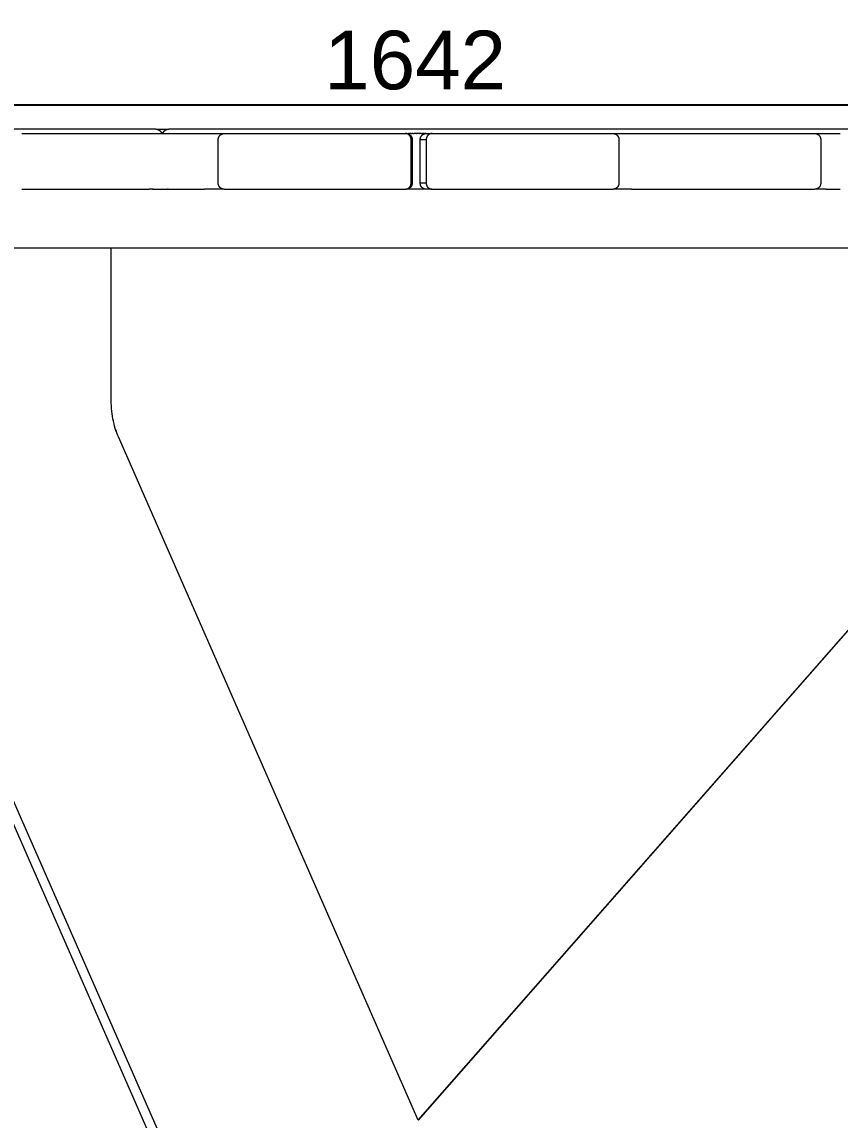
# Model space of a CAD drawing. Header units: millimetres. Extents: x -263 to 4879, y -277 to 2995.
# Drawn here: x 2308 to 2867, y 2035 to 2784 of the extents above; entities that cross this region are included whole.
import ezdxf

# ---------------------------------------------------------------- set-up
doc = ezdxf.new("R2010")
doc.units = ezdxf.units.MM
doc.layers.add('ZANO_R', color=7, linetype='Continuous', lineweight=0)
doc.layers.add('ZANO_W', color=1, linetype='Continuous', lineweight=0)
doc.styles.add('Arial', font='arial.ttf')
doc.styles.get("Standard").update_dxf_attribs({"font": 'ARIALUNI.TTF'})
doc.dimstyles.new('pl i ang', dxfattribs={"dimtxt": 50, "dimasz": 50, "dimexe": 1.25, "dimexo": 0.625, "dimgap": 10, "dimtad": 1, "dimtoh": 1, "dimtxsty": 'Standard', "dimcen": 2.5, "dimclrd": 1, "dimclre": 1, "dimclrt": 1, "dimadec": 0, "dimazin": 0, "dimtfac": 1, "dimtmove": 0, "dimatfit": 3, "dimfxl": 1, "dimarcsym": 1})

# ---------------------------------------------------------------- blocks, each defined once
blk = doc.blocks.new('*D455')
at = {"layer": 'ZANO_W', "color": 1, "lineweight": -2}
for p, q in [((1755.58, 2714.13), (1755.58, 2737.64)), ((3397.22, 2714.13), (3397.22, 2737.64)), ((1795.58, 2727.64), (3357.22, 2727.64))]:
    blk.add_line(p, q, dxfattribs=at)
at = {"layer": 'ZANO_W', "color": 1}
for points in [[(1795.58, 2734.31), (1795.58, 2720.97), (1755.58, 2727.64)], [(3357.22, 2720.97), (3357.22, 2734.31), (3397.22, 2727.64)]]:
    blk.add_solid(points, dxfattribs=at)
at = {"layer": 'ZANO_W', "color": 1, "insert": (2576.4, 2758.06), "char_height": 40, "attachment_point": 5, "style": 'Arial'}
blk.add_mtext('1642', dxfattribs=at)

msp = doc.modelspace()

# ---------------------------------------------------------------- linework, layer by layer
at = {"layer": 'ZANO_R'}
for p, q in [((2399.13, 2711.13), (2279.45, 2711.13)), ((2307.68, 2708.13), (2427.75, 2708.13)), ((2399.13, 2711.13), (2399.29, 2711.12)), ((2399.25, 2711.13), (2407.91, 2711.13)), ((2399.29, 2711.12), (2399.45, 2711.11)), ((2399.45, 2711.11), (2399.61, 2711.09)), ((2399.61, 2711.09), (2399.77, 2711.06)), ((2399.77, 2711.06), (2399.93, 2711.03)), ((2399.93, 2711.03), (2400.08, 2711)), ((2400.08, 2711), (2400.24, 2710.96)), ((2400.24, 2710.96), (2400.39, 2710.91)), ((2400.39, 2710.91), (2400.54, 2710.86)), ((2400.54, 2710.86), (2400.69, 2710.8)), ((2400.69, 2710.8), (2400.84, 2710.74)), ((2400.84, 2710.74), (2400.98, 2710.67)), ((2400.98, 2710.67), (2401.13, 2710.6)), ((2401.13, 2710.6), (2401.27, 2710.52)), ((2401.27, 2710.52), (2401.4, 2710.44)), ((2401.4, 2710.44), (2401.54, 2710.35)), ((2401.54, 2710.35), (2401.67, 2710.26)), ((2401.67, 2710.26), (2401.8, 2710.17)), ((2401.8, 2710.17), (2401.92, 2710.07)), ((2401.92, 2710.07), (2402.04, 2709.96)), ((2402.04, 2709.96), (2402.16, 2709.85)), ((2402.16, 2709.85), (2402.28, 2709.74)), ((2402.28, 2709.74), (2402.39, 2709.62)), ((2402.39, 2709.62), (2402.49, 2709.5)), ((2402.49, 2709.5), (2402.59, 2709.38)), ((2402.59, 2709.38), (2402.69, 2709.25)), ((2402.69, 2709.25), (2402.78, 2709.12)), ((2402.78, 2709.12), (2402.87, 2708.99)), ((2402.87, 2708.99), (2402.96, 2708.85)), ((2402.96, 2708.85), (2403.04, 2708.71)), ((2403.04, 2708.71), (2403.11, 2708.57)), ((2403.11, 2708.57), (2403.18, 2708.43)), ((2403.18, 2708.43), (2403.24, 2708.28)), ((2403.24, 2708.28), (2403.3, 2708.13)), ((2403.82, 2708.13), (2403.88, 2708.28)), ((2403.88, 2708.28), (2403.95, 2708.43)), ((2403.95, 2708.43), (2404.02, 2708.57)), ((2404.02, 2708.57), (2404.1, 2708.72)), ((2404.1, 2708.72), (2404.18, 2708.86)), ((2404.18, 2708.86), (2404.26, 2708.99)), ((2404.26, 2708.99), (2404.35, 2709.13)), ((2404.35, 2709.13), (2404.44, 2709.26)), ((2404.44, 2709.26), (2404.54, 2709.38)), ((2404.54, 2709.38), (2404.65, 2709.51)), ((2404.65, 2709.51), (2404.75, 2709.63)), ((2404.75, 2709.63), (2404.86, 2709.74)), ((2404.86, 2709.74), (2404.98, 2709.86)), ((2404.98, 2709.86), (2405.1, 2709.96)), ((2405.1, 2709.96), (2405.22, 2710.07)), ((2405.22, 2710.07), (2405.35, 2710.17)), ((2405.35, 2710.17), (2405.48, 2710.26)), ((2405.48, 2710.26), (2405.61, 2710.36)), ((2405.61, 2710.36), (2405.74, 2710.44)), ((2405.74, 2710.44), (2405.88, 2710.52)), ((2405.88, 2710.52), (2406.02, 2710.6)), ((2406.02, 2710.6), (2406.17, 2710.67)), ((2406.17, 2710.67), (2406.31, 2710.74)), ((2406.31, 2710.74), (2406.46, 2710.8)), ((2406.46, 2710.8), (2406.61, 2710.86)), ((2406.61, 2710.86), (2406.76, 2710.91)), ((2406.76, 2710.91), (2406.92, 2710.96)), ((2406.92, 2710.96), (2407.07, 2711)), ((2407.07, 2711), (2407.23, 2711.03)), ((2407.23, 2711.03), (2407.39, 2711.07)), ((2407.39, 2711.07), (2407.55, 2711.09)), ((2407.55, 2711.09), (2407.71, 2711.11)), ((2407.71, 2711.11), (2407.87, 2711.12)), ((2407.87, 2711.12), (2408.03, 2711.13)), ((2575.35, 2711.13), (2408.03, 2711.13)), ((2427.75, 2708.13), (2445.72, 2708.13)), ((2442.82, 2706.76), (2442.91, 2706.86)), ((2442.91, 2706.86), (2443.01, 2706.96)), ((2443.01, 2706.96), (2443.11, 2707.06)), ((2443.11, 2707.06), (2443.21, 2707.15)), ((2443.21, 2707.15), (2443.31, 2707.24)), ((2443.31, 2707.24), (2443.42, 2707.32)), ((2443.42, 2707.32), (2443.53, 2707.4)), ((2443.53, 2707.4), (2443.64, 2707.48)), ((2443.64, 2707.48), (2443.76, 2707.55)), ((2443.76, 2707.55), (2443.88, 2707.62)), ((2443.88, 2707.62), (2444, 2707.68)), ((2444, 2707.68), (2444.12, 2707.75)), ((2444.12, 2707.75), (2444.24, 2707.8)), ((2444.24, 2707.8), (2444.37, 2707.85)), ((2444.37, 2707.85), (2444.5, 2707.9)), ((2444.5, 2707.9), (2444.63, 2707.95)), ((2444.63, 2707.95), (2444.76, 2707.98)), ((2444.76, 2707.98), (2444.89, 2708.02)), ((2444.89, 2708.02), (2445.02, 2708.05)), ((2445.02, 2708.05), (2445.16, 2708.07)), ((2445.16, 2708.07), (2445.29, 2708.1)), ((2445.29, 2708.1), (2445.43, 2708.11)), ((2445.43, 2708.11), (2445.56, 2708.12)), ((2445.56, 2708.12), (2445.7, 2708.13)), ((2445.7, 2708.13), (2445.84, 2708.13)), ((2445.84, 2708.13), (2569.59, 2708.13)), ((2569.59, 2708.13), (2569.68, 2708.13)), ((2569.63, 2708.13), (2570.33, 2708.13)), ((2569.68, 2708.13), (2569.77, 2708.13)), ((2569.91, 2708.12), (2569.77, 2708.13)), ((2570.05, 2708.11), (2569.91, 2708.12)), ((2570.18, 2708.09), (2570.05, 2708.11)), ((2570.32, 2708.07), (2570.18, 2708.09)), ((2570.46, 2708.04), (2570.32, 2708.07)), ((2570.33, 2708.13), (2570.46, 2708.13)), ((2570.71, 2708.13), (2570.4, 2708.13)), ((2570.46, 2708.13), (2570.6, 2708.12)), ((2570.59, 2708.01), (2570.46, 2708.04)), ((2570.72, 2707.97), (2570.59, 2708.01)), ((2570.6, 2708.12), (2570.74, 2708.11)), ((2570.71, 2708.13), (2571.82, 2708.13)), ((2570.86, 2707.93), (2570.72, 2707.97)), ((2570.74, 2708.11), (2570.87, 2708.1)), ((2570.99, 2707.88), (2570.86, 2707.93)), ((2570.87, 2708.1), (2571.01, 2708.07)), ((2571.12, 2707.83), (2570.99, 2707.88)), ((2571.01, 2708.07), (2571.14, 2708.05)), ((2571.24, 2707.78), (2571.12, 2707.83)), ((2571.14, 2708.05), (2571.27, 2708.02)), ((2571.37, 2707.72), (2571.24, 2707.78)), ((2571.27, 2708.02), (2571.41, 2707.98)), ((2571.49, 2707.65), (2571.37, 2707.72)), ((2571.41, 2707.98), (2571.54, 2707.95)), ((2571.61, 2707.58), (2571.49, 2707.65)), ((2571.54, 2707.95), (2571.67, 2707.9)), ((2571.73, 2707.51), (2571.61, 2707.58)), ((2571.67, 2707.9), (2571.8, 2707.85)), ((2571.85, 2707.44), (2571.73, 2707.51)), ((2571.8, 2707.85), (2571.92, 2707.8)), ((2572.19, 2708.13), (2571.82, 2708.13)), ((2571.96, 2707.35), (2571.85, 2707.44)), ((2571.92, 2707.8), (2572.05, 2707.75)), ((2572.07, 2707.27), (2571.96, 2707.35)), ((2572.05, 2707.75), (2572.17, 2707.68)), ((2572.18, 2707.18), (2572.07, 2707.27)), ((2572.17, 2707.68), (2572.29, 2707.62)), ((2572.28, 2707.09), (2572.18, 2707.18)), ((2572.19, 2708.13), (2572.84, 2708.13)), ((2572.38, 2707), (2572.28, 2707.09)), ((2572.29, 2707.62), (2572.41, 2707.55)), ((2572.48, 2706.9), (2572.38, 2707)), ((2572.41, 2707.55), (2572.52, 2707.48)), ((2572.58, 2706.8), (2572.48, 2706.9)), ((2572.52, 2707.48), (2572.63, 2707.4)), ((2572.63, 2707.4), (2572.74, 2707.32)), ((2572.74, 2707.32), (2572.85, 2707.24)), ((2573.73, 2708.13), (2572.84, 2708.13)), ((2572.85, 2707.24), (2572.96, 2707.15)), ((2572.96, 2707.15), (2573.06, 2707.06)), ((2573.06, 2707.06), (2573.16, 2706.96)), ((2573.16, 2706.96), (2573.25, 2706.86)), ((2573.25, 2706.86), (2573.34, 2706.76)), ((2573.73, 2708.13), (2574.35, 2708.13)), ((2574.98, 2708.13), (2574.35, 2708.13)), ((2574.98, 2708.13), (2575.35, 2708.13)), ((2920.8, 2711.13), (2575.35, 2711.13)), ((2575.35, 2708.13), (2575.61, 2708.13)), ((2577.06, 2708.13), (2575.61, 2708.13)), ((2577.06, 2708.13), (2577.4, 2708.13)), ((2579.14, 2708.13), (2577.4, 2708.13)), ((2579.14, 2708.13), (2579.45, 2708.13)), ((2580.73, 2708.13), (2579.45, 2708.13)), ((2580.73, 2708.13), (2581.5, 2708.13)), ((2580.86, 2706.76), (2580.95, 2706.86)), ((2580.95, 2706.86), (2581.04, 2706.96)), ((2581.04, 2706.96), (2581.14, 2707.06)), ((2581.14, 2707.06), (2581.24, 2707.15)), ((2581.24, 2707.15), (2581.35, 2707.24)), ((2581.35, 2707.24), (2581.45, 2707.32)), ((2581.45, 2707.32), (2581.56, 2707.4)), ((2582.64, 2708.13), (2581.5, 2708.13)), ((2581.56, 2707.4), (2581.68, 2707.48)), ((2581.68, 2707.48), (2581.79, 2707.55)), ((2581.79, 2707.55), (2581.91, 2707.62)), ((2581.91, 2707.62), (2582.03, 2707.68)), ((2582.03, 2707.68), (2582.15, 2707.75)), ((2582.15, 2707.75), (2582.28, 2707.8)), ((2582.28, 2707.8), (2582.4, 2707.85)), ((2582.4, 2707.85), (2582.53, 2707.9)), ((2582.53, 2707.9), (2582.66, 2707.95)), ((2582.64, 2708.13), (2583.08, 2708.13)), ((2582.66, 2707.95), (2582.79, 2707.98)), ((2582.79, 2707.98), (2582.92, 2708.02)), ((2582.92, 2708.02), (2583.06, 2708.05)), ((2583.06, 2708.05), (2583.19, 2708.07)), ((2583.79, 2708.13), (2583.08, 2708.13)), ((2583.19, 2708.07), (2583.33, 2708.1)), ((2583.33, 2708.1), (2583.46, 2708.11)), ((2583.46, 2708.11), (2583.6, 2708.12)), ((2583.6, 2708.12), (2583.73, 2708.13)), ((2583.73, 2708.13), (2583.87, 2708.13)), ((2583.87, 2708.13), (2587.94, 2708.13)), ((2585.02, 2706.86), (2584.93, 2706.76)), ((2585.12, 2706.96), (2585.02, 2706.86)), ((2585.21, 2707.06), (2585.12, 2706.96)), ((2585.31, 2707.15), (2585.21, 2707.06)), ((2585.42, 2707.24), (2585.31, 2707.15)), ((2585.53, 2707.32), (2585.42, 2707.24)), ((2585.64, 2707.4), (2585.53, 2707.32)), ((2585.75, 2707.48), (2585.64, 2707.4)), ((2585.87, 2707.55), (2585.75, 2707.48)), ((2585.98, 2707.62), (2585.87, 2707.55)), ((2586.1, 2707.68), (2585.98, 2707.62)), ((2586.23, 2707.75), (2586.1, 2707.68)), ((2586.35, 2707.8), (2586.23, 2707.75)), ((2586.48, 2707.85), (2586.35, 2707.8)), ((2586.6, 2707.9), (2586.48, 2707.85)), ((2586.73, 2707.95), (2586.6, 2707.9)), ((2586.86, 2707.98), (2586.73, 2707.95)), ((2587, 2708.02), (2586.86, 2707.98)), ((2587.13, 2708.05), (2587, 2708.02)), ((2587.26, 2708.07), (2587.13, 2708.05)), ((2587.4, 2708.1), (2587.26, 2708.07)), ((2587.53, 2708.11), (2587.4, 2708.1)), ((2587.67, 2708.12), (2587.53, 2708.11)), ((2587.81, 2708.13), (2587.67, 2708.12)), ((2587.94, 2708.13), (2587.81, 2708.13)), ((2587.94, 2708.13), (2711.62, 2708.13)), ((2711.62, 2708.13), (2711.76, 2708.13)), ((2711.75, 2708.13), (2729.68, 2708.13)), ((2711.76, 2708.13), (2711.89, 2708.12)), ((2711.89, 2708.12), (2712.03, 2708.11)), ((2712.03, 2708.11), (2712.17, 2708.1)), ((2712.17, 2708.1), (2712.3, 2708.07)), ((2712.3, 2708.07), (2712.43, 2708.05)), ((2712.43, 2708.05), (2712.57, 2708.02)), ((2712.57, 2708.02), (2712.7, 2707.98)), ((2712.7, 2707.98), (2712.83, 2707.95)), ((2712.83, 2707.95), (2712.96, 2707.9)), ((2712.96, 2707.9), (2713.09, 2707.85)), ((2713.09, 2707.85), (2713.21, 2707.8)), ((2713.21, 2707.8), (2713.34, 2707.75)), ((2713.34, 2707.75), (2713.46, 2707.68)), ((2713.46, 2707.68), (2713.58, 2707.62)), ((2713.58, 2707.62), (2713.7, 2707.55)), ((2713.7, 2707.55), (2713.81, 2707.48)), ((2713.81, 2707.48), (2713.93, 2707.4)), ((2713.93, 2707.4), (2714.04, 2707.32)), ((2714.04, 2707.32), (2714.15, 2707.24)), ((2714.15, 2707.24), (2714.25, 2707.15)), ((2714.25, 2707.15), (2714.35, 2707.06)), ((2714.35, 2707.06), (2714.45, 2706.96)), ((2714.45, 2706.96), (2714.54, 2706.86)), ((2714.54, 2706.86), (2714.64, 2706.76)), ((2729.68, 2708.13), (2849.52, 2708.13)), ((2849.52, 2708.13), (2849.66, 2708.13)), ((2849.64, 2708.13), (2866.75, 2708.13)), ((2849.66, 2708.13), (2849.8, 2708.12)), ((2849.8, 2708.12), (2849.93, 2708.11)), ((2849.93, 2708.11), (2850.07, 2708.1)), ((2850.07, 2708.1), (2850.2, 2708.07)), ((2850.2, 2708.07), (2850.34, 2708.05)), ((2850.34, 2708.05), (2850.47, 2708.02)), ((2850.47, 2708.02), (2850.6, 2707.98)), ((2850.6, 2707.98), (2850.73, 2707.95)), ((2850.73, 2707.95), (2850.86, 2707.9)), ((2850.86, 2707.9), (2850.99, 2707.85)), ((2850.99, 2707.85), (2851.12, 2707.8)), ((2851.12, 2707.8), (2851.24, 2707.75)), ((2851.24, 2707.75), (2851.37, 2707.68)), ((2851.37, 2707.68), (2851.49, 2707.62)), ((2851.49, 2707.62), (2851.6, 2707.55)), ((2851.6, 2707.55), (2851.72, 2707.48)), ((2851.72, 2707.48), (2851.83, 2707.4)), ((2851.83, 2707.4), (2851.94, 2707.32)), ((2851.94, 2707.32), (2852.05, 2707.24)), ((2852.05, 2707.24), (2852.15, 2707.15)), ((2852.15, 2707.15), (2852.26, 2707.06)), ((2852.26, 2707.06), (2852.35, 2706.96)), ((2852.35, 2706.96), (2852.45, 2706.86)), ((2852.45, 2706.86), (2852.54, 2706.76)), ((2441.84, 2704.27), (2441.85, 2704.41)), ((2441.84, 2704.13), (2441.84, 2704.27)), ((2441.84, 2674.13), (2441.84, 2704.13)), ((2441.85, 2704.41), (2441.86, 2704.54)), ((2441.86, 2704.54), (2441.87, 2704.68)), ((2441.87, 2704.68), (2441.89, 2704.81)), ((2441.89, 2704.81), (2441.92, 2704.95)), ((2441.92, 2704.95), (2441.95, 2705.08)), ((2441.95, 2705.08), (2441.98, 2705.21)), ((2441.98, 2705.21), (2442.02, 2705.34)), ((2442.02, 2705.34), (2442.07, 2705.47)), ((2442.07, 2705.47), (2442.12, 2705.6)), ((2442.12, 2705.6), (2442.17, 2705.73)), ((2442.17, 2705.73), (2442.22, 2705.85)), ((2442.22, 2705.85), (2442.28, 2705.97)), ((2442.28, 2705.97), (2442.35, 2706.09)), ((2442.35, 2706.09), (2442.42, 2706.21)), ((2442.42, 2706.21), (2442.49, 2706.33)), ((2442.49, 2706.33), (2442.57, 2706.44)), ((2442.57, 2706.44), (2442.65, 2706.55)), ((2442.65, 2706.55), (2442.73, 2706.66)), ((2442.73, 2706.66), (2442.82, 2706.76)), ((2572.67, 2706.69), (2572.58, 2706.8)), ((2572.75, 2706.58), (2572.67, 2706.69)), ((2572.84, 2706.47), (2572.75, 2706.58)), ((2572.92, 2706.36), (2572.84, 2706.47)), ((2572.99, 2706.24), (2572.92, 2706.36)), ((2573.06, 2706.12), (2572.99, 2706.24)), ((2573.13, 2706), (2573.06, 2706.12)), ((2573.19, 2705.88), (2573.13, 2706)), ((2573.25, 2705.75), (2573.19, 2705.88)), ((2573.3, 2705.62), (2573.25, 2705.75)), ((2573.35, 2705.49), (2573.3, 2705.62)), ((2573.34, 2706.76), (2573.43, 2706.66)), ((2573.4, 2705.36), (2573.35, 2705.49)), ((2573.44, 2705.23), (2573.4, 2705.36)), ((2573.43, 2706.66), (2573.52, 2706.55)), ((2573.47, 2705.09), (2573.44, 2705.23)), ((2573.5, 2704.96), (2573.47, 2705.09)), ((2573.53, 2704.82), (2573.5, 2704.96)), ((2573.52, 2706.55), (2573.6, 2706.44)), ((2573.55, 2704.69), (2573.53, 2704.82)), ((2573.57, 2704.55), (2573.55, 2704.69)), ((2573.58, 2704.41), (2573.57, 2704.55)), ((2573.59, 2704.27), (2573.58, 2704.41)), ((2573.59, 2704.13), (2573.59, 2704.27)), ((2573.59, 2674.13), (2573.59, 2704.13)), ((2573.59, 2704.13), (2574.33, 2704.13)), ((2573.6, 2706.44), (2573.67, 2706.33)), ((2573.67, 2706.33), (2573.75, 2706.21)), ((2573.75, 2706.21), (2573.81, 2706.09)), ((2573.81, 2706.09), (2573.88, 2705.97)), ((2573.88, 2705.97), (2573.94, 2705.85)), ((2573.94, 2705.85), (2574, 2705.73)), ((2574, 2705.73), (2574.05, 2705.6)), ((2574.05, 2705.6), (2574.1, 2705.47)), ((2574.1, 2705.47), (2574.14, 2705.34)), ((2574.14, 2705.34), (2574.18, 2705.21)), ((2574.18, 2705.21), (2574.21, 2705.08)), ((2574.21, 2705.08), (2574.24, 2704.95)), ((2574.24, 2704.95), (2574.27, 2704.81)), ((2574.27, 2704.81), (2574.29, 2704.68)), ((2574.29, 2704.68), (2574.31, 2704.54)), ((2574.31, 2704.54), (2574.32, 2704.41)), ((2574.32, 2704.41), (2574.33, 2704.27)), ((2574.33, 2704.27), (2574.33, 2704.13)), ((2574.33, 2704.13), (2574.33, 2674.13)), ((2579.87, 2704.27), (2579.88, 2704.41)), ((2579.87, 2704.13), (2579.87, 2704.27)), ((2579.87, 2674.13), (2579.87, 2704.13)), ((2579.87, 2704.13), (2583.94, 2704.13)), ((2579.88, 2704.41), (2579.89, 2704.54)), ((2579.89, 2704.54), (2579.91, 2704.68)), ((2579.91, 2704.68), (2579.93, 2704.81)), ((2579.93, 2704.81), (2579.95, 2704.95)), ((2579.95, 2704.95), (2579.98, 2705.08)), ((2579.98, 2705.08), (2580.02, 2705.21)), ((2580.02, 2705.21), (2580.06, 2705.34)), ((2580.06, 2705.34), (2580.1, 2705.47)), ((2580.1, 2705.47), (2580.15, 2705.6)), ((2580.15, 2705.6), (2580.2, 2705.73)), ((2580.2, 2705.73), (2580.26, 2705.85)), ((2580.26, 2705.85), (2580.32, 2705.97)), ((2580.32, 2705.97), (2580.38, 2706.09)), ((2580.38, 2706.09), (2580.45, 2706.21)), ((2580.45, 2706.21), (2580.53, 2706.33)), ((2580.53, 2706.33), (2580.6, 2706.44)), ((2580.6, 2706.44), (2580.68, 2706.55)), ((2580.68, 2706.55), (2580.77, 2706.66)), ((2580.77, 2706.66), (2580.86, 2706.76)), ((2583.95, 2704.27), (2583.94, 2704.13)), ((2583.94, 2704.13), (2583.94, 2674.13)), ((2583.96, 2704.54), (2583.95, 2704.41)), ((2583.95, 2704.41), (2583.95, 2704.27)), ((2583.98, 2704.68), (2583.96, 2704.54)), ((2584, 2704.81), (2583.98, 2704.68)), ((2584.03, 2704.95), (2584, 2704.81)), ((2584.06, 2705.08), (2584.03, 2704.95)), ((2584.09, 2705.21), (2584.06, 2705.08)), ((2584.13, 2705.34), (2584.09, 2705.21)), ((2584.17, 2705.47), (2584.13, 2705.34)), ((2584.22, 2705.6), (2584.17, 2705.47)), ((2584.27, 2705.73), (2584.22, 2705.6)), ((2584.33, 2705.85), (2584.27, 2705.73)), ((2584.39, 2705.97), (2584.33, 2705.85)), ((2584.46, 2706.09), (2584.39, 2705.97)), ((2584.53, 2706.21), (2584.46, 2706.09)), ((2584.6, 2706.33), (2584.53, 2706.21)), ((2584.68, 2706.44), (2584.6, 2706.33)), ((2584.76, 2706.55), (2584.68, 2706.44)), ((2584.84, 2706.66), (2584.76, 2706.55)), ((2584.93, 2706.76), (2584.84, 2706.66)), ((2714.64, 2706.76), (2714.72, 2706.66)), ((2714.72, 2706.66), (2714.81, 2706.55)), ((2714.81, 2706.55), (2714.89, 2706.44)), ((2714.89, 2706.44), (2714.97, 2706.33)), ((2714.97, 2706.33), (2715.04, 2706.21)), ((2715.04, 2706.21), (2715.11, 2706.09)), ((2715.11, 2706.09), (2715.17, 2705.97)), ((2715.17, 2705.97), (2715.23, 2705.85)), ((2715.23, 2705.85), (2715.29, 2705.73)), ((2715.29, 2705.73), (2715.34, 2705.6)), ((2715.34, 2705.6), (2715.39, 2705.47)), ((2715.39, 2705.47), (2715.43, 2705.34)), ((2715.43, 2705.34), (2715.47, 2705.21)), ((2715.47, 2705.21), (2715.51, 2705.08)), ((2715.51, 2705.08), (2715.54, 2704.95)), ((2715.54, 2704.95), (2715.56, 2704.81)), ((2715.56, 2704.81), (2715.58, 2704.68)), ((2715.58, 2704.68), (2715.6, 2704.54)), ((2715.6, 2704.54), (2715.61, 2704.41)), ((2715.61, 2704.41), (2715.62, 2704.27)), ((2715.62, 2704.27), (2715.62, 2704.13)), ((2715.62, 2704.13), (2715.62, 2674.13)), ((2852.54, 2706.76), (2852.63, 2706.66)), ((2852.63, 2706.66), (2852.71, 2706.55)), ((2852.71, 2706.55), (2852.79, 2706.44)), ((2852.79, 2706.44), (2852.87, 2706.33)), ((2852.87, 2706.33), (2852.94, 2706.21)), ((2852.94, 2706.21), (2853.01, 2706.09)), ((2853.01, 2706.09), (2853.08, 2705.97)), ((2853.08, 2705.97), (2853.14, 2705.85)), ((2853.14, 2705.85), (2853.19, 2705.73)), ((2853.19, 2705.73), (2853.25, 2705.6)), ((2853.25, 2705.6), (2853.29, 2705.47)), ((2853.29, 2705.47), (2853.34, 2705.34)), ((2853.34, 2705.34), (2853.38, 2705.21)), ((2853.38, 2705.21), (2853.41, 2705.08)), ((2853.41, 2705.08), (2853.44, 2704.95)), ((2853.44, 2704.95), (2853.47, 2704.81)), ((2853.47, 2704.81), (2853.49, 2704.68)), ((2853.49, 2704.68), (2853.5, 2704.54)), ((2853.5, 2704.54), (2853.52, 2704.41)), ((2853.52, 2704.41), (2853.52, 2704.27)), ((2853.52, 2704.27), (2853.52, 2704.13)), ((2853.52, 2704.13), (2853.52, 2674.13)), ((2307.68, 2670.13), (2307.54, 2670.14)), ((2307.68, 2670.13), (2394.69, 2670.13)), ((2396.6, 2670.13), (2394.69, 2670.13)), ((2396.6, 2670.13), (2396.84, 2670.13)), ((2397.31, 2670.13), (2396.84, 2670.13)), ((2397.31, 2670.13), (2407.04, 2670.13)), ((2407.55, 2670.13), (2407.04, 2670.13)), ((2407.55, 2670.13), (2427.75, 2670.13)), ((2427.75, 2670.13), (2432.44, 2670.13)), ((2445.72, 2670.13), (2432.44, 2670.13)), ((2441.84, 2674), (2441.84, 2674.13)), ((2441.85, 2673.86), (2441.84, 2674)), ((2441.86, 2673.72), (2441.85, 2673.86)), ((2441.87, 2673.59), (2441.86, 2673.72)), ((2441.89, 2673.45), (2441.87, 2673.59)), ((2441.92, 2673.32), (2441.89, 2673.45)), ((2441.95, 2673.19), (2441.92, 2673.32)), ((2441.98, 2673.05), (2441.95, 2673.19)), ((2442.02, 2672.92), (2441.98, 2673.05)), ((2442.07, 2672.79), (2442.02, 2672.92)), ((2442.12, 2672.67), (2442.07, 2672.79)), ((2442.17, 2672.54), (2442.12, 2672.67)), ((2442.22, 2672.42), (2442.17, 2672.54)), ((2442.28, 2672.29), (2442.22, 2672.42)), ((2442.35, 2672.17), (2442.28, 2672.29)), ((2442.42, 2672.05), (2442.35, 2672.17)), ((2442.49, 2671.94), (2442.42, 2672.05)), ((2442.57, 2671.83), (2442.49, 2671.94)), ((2442.65, 2671.72), (2442.57, 2671.83)), ((2442.73, 2671.61), (2442.65, 2671.72)), ((2442.82, 2671.5), (2442.73, 2671.61)), ((2442.91, 2671.4), (2442.82, 2671.5)), ((2443.01, 2671.3), (2442.91, 2671.4)), ((2443.11, 2671.21), (2443.01, 2671.3)), ((2443.21, 2671.12), (2443.11, 2671.21)), ((2443.31, 2671.03), (2443.21, 2671.12)), ((2443.42, 2670.95), (2443.31, 2671.03)), ((2443.53, 2670.87), (2443.42, 2670.95)), ((2443.64, 2670.79), (2443.53, 2670.87)), ((2443.76, 2670.72), (2443.64, 2670.79)), ((2443.88, 2670.65), (2443.76, 2670.72)), ((2444, 2670.58), (2443.88, 2670.65)), ((2444.12, 2670.52), (2444, 2670.58)), ((2444.24, 2670.46), (2444.12, 2670.52)), ((2444.37, 2670.41), (2444.24, 2670.46)), ((2444.5, 2670.36), (2444.37, 2670.41)), ((2444.63, 2670.32), (2444.5, 2670.36)), ((2444.76, 2670.28), (2444.63, 2670.32)), ((2444.89, 2670.25), (2444.76, 2670.28)), ((2445.02, 2670.22), (2444.89, 2670.25)), ((2445.16, 2670.19), (2445.02, 2670.22)), ((2445.29, 2670.17), (2445.16, 2670.19)), ((2445.43, 2670.15), (2445.29, 2670.17)), ((2445.56, 2670.14), (2445.43, 2670.15)), ((2445.7, 2670.14), (2445.56, 2670.14)), ((2445.84, 2670.13), (2445.7, 2670.14)), ((2445.84, 2670.13), (2569.59, 2670.13)), ((2569.59, 2670.13), (2569.73, 2670.14)), ((2569.73, 2670.14), (2569.86, 2670.14)), ((2569.86, 2670.14), (2570, 2670.15)), ((2587.72, 2670.13), (2569.96, 2670.13)), ((2570, 2670.15), (2570.14, 2670.17)), ((2570.14, 2670.17), (2570.27, 2670.19)), ((2570.27, 2670.19), (2570.4, 2670.22)), ((2570.46, 2670.14), (2570.33, 2670.13)), ((2570.4, 2670.22), (2570.54, 2670.25)), ((2570.6, 2670.14), (2570.46, 2670.14)), ((2570.54, 2670.25), (2570.67, 2670.28)), ((2570.74, 2670.15), (2570.6, 2670.14)), ((2570.67, 2670.28), (2570.8, 2670.32)), ((2570.87, 2670.17), (2570.74, 2670.15)), ((2570.8, 2670.32), (2570.93, 2670.36)), ((2571.01, 2670.19), (2570.87, 2670.17)), ((2570.93, 2670.36), (2571.06, 2670.41)), ((2571.14, 2670.22), (2571.01, 2670.19)), ((2571.06, 2670.41), (2571.18, 2670.46)), ((2571.27, 2670.25), (2571.14, 2670.22)), ((2571.18, 2670.46), (2571.31, 2670.52)), ((2571.41, 2670.28), (2571.27, 2670.25)), ((2571.31, 2670.52), (2571.43, 2670.58)), ((2571.54, 2670.32), (2571.41, 2670.28)), ((2571.43, 2670.58), (2571.55, 2670.65)), ((2571.67, 2670.36), (2571.54, 2670.32)), ((2571.55, 2670.65), (2571.67, 2670.72)), ((2571.67, 2670.72), (2571.78, 2670.79)), ((2571.8, 2670.41), (2571.67, 2670.36)), ((2571.78, 2670.79), (2571.9, 2670.87)), ((2571.92, 2670.46), (2571.8, 2670.41)), ((2571.9, 2670.87), (2572.01, 2670.95)), ((2572.05, 2670.52), (2571.92, 2670.46)), ((2572.01, 2670.95), (2572.12, 2671.03)), ((2572.17, 2670.58), (2572.05, 2670.52)), ((2572.12, 2671.03), (2572.22, 2671.12)), ((2572.29, 2670.65), (2572.17, 2670.58)), ((2572.22, 2671.12), (2572.32, 2671.21)), ((2572.41, 2670.72), (2572.29, 2670.65)), ((2572.32, 2671.21), (2572.42, 2671.3)), ((2572.52, 2670.79), (2572.41, 2670.72)), ((2572.42, 2671.3), (2572.51, 2671.4)), ((2572.51, 2671.4), (2572.61, 2671.5)), ((2572.63, 2670.87), (2572.52, 2670.79)), ((2572.61, 2671.5), (2572.69, 2671.61)), ((2572.74, 2670.95), (2572.63, 2670.87)), ((2572.69, 2671.61), (2572.78, 2671.72)), ((2572.85, 2671.03), (2572.74, 2670.95)), ((2572.78, 2671.72), (2572.86, 2671.83)), ((2572.96, 2671.12), (2572.85, 2671.03)), ((2572.86, 2671.83), (2572.94, 2671.94)), ((2572.94, 2671.94), (2573.01, 2672.05)), ((2573.06, 2671.21), (2572.96, 2671.12)), ((2573.01, 2672.05), (2573.08, 2672.17)), ((2573.16, 2671.3), (2573.06, 2671.21)), ((2573.08, 2672.17), (2573.14, 2672.29)), ((2573.14, 2672.29), (2573.2, 2672.42)), ((2573.25, 2671.4), (2573.16, 2671.3)), ((2573.2, 2672.42), (2573.26, 2672.54)), ((2573.34, 2671.5), (2573.25, 2671.4)), ((2573.26, 2672.54), (2573.31, 2672.67)), ((2573.31, 2672.67), (2573.36, 2672.79)), ((2573.43, 2671.61), (2573.34, 2671.5)), ((2573.36, 2672.79), (2573.4, 2672.92)), ((2573.4, 2672.92), (2573.44, 2673.05)), ((2573.52, 2671.72), (2573.43, 2671.61)), ((2573.44, 2673.05), (2573.48, 2673.19)), ((2573.48, 2673.19), (2573.51, 2673.32)), ((2573.51, 2673.32), (2573.53, 2673.45)), ((2573.6, 2671.83), (2573.52, 2671.72)), ((2573.53, 2673.45), (2573.55, 2673.59)), ((2573.55, 2673.59), (2573.57, 2673.72)), ((2573.57, 2673.72), (2573.58, 2673.86)), ((2573.58, 2673.86), (2573.59, 2674)), ((2574.33, 2674.13), (2573.59, 2674.13)), ((2573.59, 2674), (2573.59, 2674.13)), ((2573.67, 2671.94), (2573.6, 2671.83)), ((2573.75, 2672.05), (2573.67, 2671.94)), ((2573.81, 2672.17), (2573.75, 2672.05)), ((2573.88, 2672.29), (2573.81, 2672.17)), ((2573.94, 2672.42), (2573.88, 2672.29)), ((2574, 2672.54), (2573.94, 2672.42)), ((2574.05, 2672.67), (2574, 2672.54)), ((2574.1, 2672.79), (2574.05, 2672.67)), ((2574.14, 2672.92), (2574.1, 2672.79)), ((2574.18, 2673.05), (2574.14, 2672.92)), ((2574.21, 2673.19), (2574.18, 2673.05)), ((2574.24, 2673.32), (2574.21, 2673.19)), ((2574.27, 2673.45), (2574.24, 2673.32)), ((2574.29, 2673.59), (2574.27, 2673.45)), ((2574.31, 2673.72), (2574.29, 2673.59)), ((2574.32, 2673.86), (2574.31, 2673.72)), ((2574.33, 2674), (2574.32, 2673.86)), ((2574.33, 2674.13), (2574.33, 2674)), ((2583.94, 2674.13), (2579.87, 2674.13)), ((2579.87, 2674), (2579.87, 2674.13)), ((2579.88, 2673.86), (2579.87, 2674)), ((2579.89, 2673.72), (2579.88, 2673.86)), ((2579.91, 2673.59), (2579.89, 2673.72)), ((2579.93, 2673.45), (2579.91, 2673.59)), ((2579.95, 2673.32), (2579.93, 2673.45)), ((2579.98, 2673.19), (2579.95, 2673.32)), ((2580.02, 2673.05), (2579.98, 2673.19)), ((2580.06, 2672.92), (2580.02, 2673.05)), ((2580.1, 2672.79), (2580.06, 2672.92)), ((2580.15, 2672.67), (2580.1, 2672.79)), ((2580.2, 2672.54), (2580.15, 2672.67)), ((2580.26, 2672.42), (2580.2, 2672.54)), ((2580.32, 2672.29), (2580.26, 2672.42)), ((2580.38, 2672.17), (2580.32, 2672.29)), ((2580.45, 2672.05), (2580.38, 2672.17)), ((2580.53, 2671.94), (2580.45, 2672.05)), ((2580.6, 2671.83), (2580.53, 2671.94)), ((2580.68, 2671.72), (2580.6, 2671.83)), ((2580.77, 2671.61), (2580.68, 2671.72)), ((2580.86, 2671.5), (2580.77, 2671.61)), ((2580.95, 2671.4), (2580.86, 2671.5)), ((2581.04, 2671.3), (2580.95, 2671.4)), ((2581.14, 2671.21), (2581.04, 2671.3)), ((2581.24, 2671.12), (2581.14, 2671.21)), ((2581.35, 2671.03), (2581.24, 2671.12)), ((2581.45, 2670.95), (2581.35, 2671.03)), ((2581.56, 2670.87), (2581.45, 2670.95)), ((2581.68, 2670.79), (2581.56, 2670.87)), ((2581.79, 2670.72), (2581.68, 2670.79)), ((2581.91, 2670.65), (2581.79, 2670.72)), ((2582.03, 2670.58), (2581.91, 2670.65)), ((2582.15, 2670.52), (2582.03, 2670.58)), ((2582.28, 2670.46), (2582.15, 2670.52)), ((2582.4, 2670.41), (2582.28, 2670.46)), ((2582.53, 2670.36), (2582.4, 2670.41)), ((2582.66, 2670.32), (2582.53, 2670.36)), ((2582.79, 2670.28), (2582.66, 2670.32)), ((2582.92, 2670.25), (2582.79, 2670.28)), ((2583.06, 2670.22), (2582.92, 2670.25)), ((2583.19, 2670.19), (2583.06, 2670.22)), ((2583.33, 2670.17), (2583.19, 2670.19)), ((2583.46, 2670.15), (2583.33, 2670.17)), ((2583.6, 2670.14), (2583.46, 2670.15)), ((2583.73, 2670.14), (2583.6, 2670.14)), ((2583.87, 2670.13), (2583.73, 2670.14)), ((2583.94, 2674.13), (2583.95, 2674)), ((2583.95, 2674), (2583.95, 2673.86)), ((2583.95, 2673.86), (2583.96, 2673.72)), ((2583.96, 2673.72), (2583.98, 2673.59)), ((2583.98, 2673.59), (2584, 2673.45)), ((2584, 2673.45), (2584.03, 2673.32)), ((2584.03, 2673.32), (2584.06, 2673.19)), ((2584.06, 2673.19), (2584.09, 2673.05)), ((2584.09, 2673.05), (2584.13, 2672.92)), ((2584.13, 2672.92), (2584.17, 2672.79)), ((2584.17, 2672.79), (2584.22, 2672.67)), ((2584.22, 2672.67), (2584.27, 2672.54)), ((2584.27, 2672.54), (2584.33, 2672.42)), ((2584.33, 2672.42), (2584.39, 2672.29)), ((2584.39, 2672.29), (2584.46, 2672.17)), ((2584.46, 2672.17), (2584.53, 2672.05)), ((2584.53, 2672.05), (2584.6, 2671.94)), ((2584.6, 2671.94), (2584.68, 2671.83)), ((2584.68, 2671.83), (2584.76, 2671.72)), ((2584.76, 2671.72), (2584.84, 2671.61)), ((2584.84, 2671.61), (2584.93, 2671.5)), ((2584.93, 2671.5), (2585.02, 2671.4)), ((2585.02, 2671.4), (2585.12, 2671.3)), ((2585.12, 2671.3), (2585.21, 2671.21)), ((2585.21, 2671.21), (2585.31, 2671.12)), ((2585.31, 2671.12), (2585.42, 2671.03)), ((2585.42, 2671.03), (2585.53, 2670.95)), ((2585.53, 2670.95), (2585.64, 2670.87)), ((2585.64, 2670.87), (2585.75, 2670.79)), ((2585.75, 2670.79), (2585.87, 2670.72)), ((2585.87, 2670.72), (2585.98, 2670.65)), ((2585.98, 2670.65), (2586.1, 2670.58)), ((2586.1, 2670.58), (2586.23, 2670.52)), ((2586.23, 2670.52), (2586.35, 2670.46)), ((2586.35, 2670.46), (2586.48, 2670.41)), ((2586.48, 2670.41), (2586.6, 2670.36)), ((2586.6, 2670.36), (2586.73, 2670.32)), ((2586.73, 2670.32), (2586.86, 2670.28)), ((2586.86, 2670.28), (2587, 2670.25)), ((2587, 2670.25), (2587.13, 2670.22)), ((2587.13, 2670.22), (2587.26, 2670.19)), ((2587.26, 2670.19), (2587.4, 2670.17)), ((2587.4, 2670.17), (2587.53, 2670.15)), ((2587.53, 2670.15), (2587.67, 2670.14)), ((2587.67, 2670.14), (2587.81, 2670.14)), ((2587.74, 2670.13), (2587.72, 2670.13)), ((2587.74, 2670.13), (2587.94, 2670.13)), ((2587.81, 2670.14), (2587.94, 2670.13)), ((2587.94, 2670.13), (2711.62, 2670.13)), ((2711.76, 2670.14), (2711.62, 2670.13)), ((2724.17, 2670.13), (2711.74, 2670.13)), ((2711.89, 2670.14), (2711.76, 2670.14)), ((2712.03, 2670.15), (2711.89, 2670.14)), ((2712.17, 2670.17), (2712.03, 2670.15)), ((2712.3, 2670.19), (2712.17, 2670.17)), ((2712.43, 2670.22), (2712.3, 2670.19)), ((2712.57, 2670.25), (2712.43, 2670.22)), ((2712.7, 2670.28), (2712.57, 2670.25)), ((2712.83, 2670.32), (2712.7, 2670.28)), ((2712.96, 2670.36), (2712.83, 2670.32)), ((2713.09, 2670.41), (2712.96, 2670.36)), ((2713.21, 2670.46), (2713.09, 2670.41)), ((2713.34, 2670.52), (2713.21, 2670.46)), ((2713.46, 2670.58), (2713.34, 2670.52)), ((2713.58, 2670.65), (2713.46, 2670.58)), ((2713.7, 2670.72), (2713.58, 2670.65)), ((2713.81, 2670.79), (2713.7, 2670.72)), ((2713.93, 2670.87), (2713.81, 2670.79)), ((2714.04, 2670.95), (2713.93, 2670.87)), ((2714.15, 2671.03), (2714.04, 2670.95)), ((2714.25, 2671.12), (2714.15, 2671.03)), ((2714.35, 2671.21), (2714.25, 2671.12)), ((2714.45, 2671.3), (2714.35, 2671.21)), ((2714.54, 2671.4), (2714.45, 2671.3)), ((2714.64, 2671.5), (2714.54, 2671.4)), ((2714.72, 2671.61), (2714.64, 2671.5)), ((2714.81, 2671.72), (2714.72, 2671.61)), ((2714.89, 2671.83), (2714.81, 2671.72)), ((2714.97, 2671.94), (2714.89, 2671.83)), ((2715.04, 2672.05), (2714.97, 2671.94)), ((2715.11, 2672.17), (2715.04, 2672.05)), ((2715.17, 2672.29), (2715.11, 2672.17)), ((2715.23, 2672.42), (2715.17, 2672.29)), ((2715.29, 2672.54), (2715.23, 2672.42)), ((2715.34, 2672.67), (2715.29, 2672.54)), ((2715.39, 2672.79), (2715.34, 2672.67)), ((2715.43, 2672.92), (2715.39, 2672.79)), ((2715.47, 2673.05), (2715.43, 2672.92)), ((2715.51, 2673.19), (2715.47, 2673.05)), ((2715.54, 2673.32), (2715.51, 2673.19)), ((2715.56, 2673.45), (2715.54, 2673.32)), ((2715.58, 2673.59), (2715.56, 2673.45)), ((2715.6, 2673.72), (2715.58, 2673.59)), ((2715.61, 2673.86), (2715.6, 2673.72)), ((2715.62, 2674), (2715.61, 2673.86)), ((2715.62, 2674.13), (2715.62, 2674)), ((2724.17, 2670.13), (2727.09, 2670.13)), ((2727.2, 2670.13), (2727.09, 2670.13)), ((2727.2, 2670.13), (2729.68, 2670.13)), ((2729.68, 2670.13), (2849.52, 2670.13)), ((2849.66, 2670.14), (2849.52, 2670.13)), ((2857.17, 2670.13), (2849.64, 2670.13)), ((2849.8, 2670.14), (2849.66, 2670.14)), ((2849.93, 2670.15), (2849.8, 2670.14)), ((2850.07, 2670.17), (2849.93, 2670.15)), ((2850.2, 2670.19), (2850.07, 2670.17)), ((2850.34, 2670.22), (2850.2, 2670.19)), ((2850.47, 2670.25), (2850.34, 2670.22)), ((2850.6, 2670.28), (2850.47, 2670.25)), ((2850.73, 2670.32), (2850.6, 2670.28)), ((2850.86, 2670.36), (2850.73, 2670.32)), ((2850.99, 2670.41), (2850.86, 2670.36)), ((2851.12, 2670.46), (2850.99, 2670.41)), ((2851.24, 2670.52), (2851.12, 2670.46)), ((2851.37, 2670.58), (2851.24, 2670.52)), ((2851.49, 2670.65), (2851.37, 2670.58)), ((2851.6, 2670.72), (2851.49, 2670.65)), ((2851.72, 2670.79), (2851.6, 2670.72)), ((2851.83, 2670.87), (2851.72, 2670.79)), ((2851.94, 2670.95), (2851.83, 2670.87)), ((2852.05, 2671.03), (2851.94, 2670.95)), ((2852.15, 2671.12), (2852.05, 2671.03)), ((2852.26, 2671.21), (2852.15, 2671.12)), ((2852.35, 2671.3), (2852.26, 2671.21)), ((2852.45, 2671.4), (2852.35, 2671.3)), ((2852.54, 2671.5), (2852.45, 2671.4)), ((2852.63, 2671.61), (2852.54, 2671.5)), ((2852.71, 2671.72), (2852.63, 2671.61)), ((2852.79, 2671.83), (2852.71, 2671.72)), ((2852.87, 2671.94), (2852.79, 2671.83)), ((2852.94, 2672.05), (2852.87, 2671.94)), ((2853.01, 2672.17), (2852.94, 2672.05)), ((2853.08, 2672.29), (2853.01, 2672.17)), ((2853.14, 2672.42), (2853.08, 2672.29)), ((2853.19, 2672.54), (2853.14, 2672.42)), ((2853.25, 2672.67), (2853.19, 2672.54)), ((2853.29, 2672.79), (2853.25, 2672.67)), ((2853.34, 2672.92), (2853.29, 2672.79)), ((2853.38, 2673.05), (2853.34, 2672.92)), ((2853.41, 2673.19), (2853.38, 2673.05)), ((2853.44, 2673.32), (2853.41, 2673.19)), ((2853.47, 2673.45), (2853.44, 2673.32)), ((2853.49, 2673.59), (2853.47, 2673.45)), ((2853.5, 2673.72), (2853.49, 2673.59)), ((2853.52, 2673.86), (2853.5, 2673.72)), ((2853.52, 2674.13), (2853.52, 2674)), ((2853.52, 2674), (2853.52, 2673.86)), ((2857.17, 2670.13), (2866.75, 2670.13)), ((2184.72, 2630.13), (3260.01, 2630.13)), ((2368.6, 2527.46), (2368.6, 2630.13)), ((2368.62, 2527.46), (2368.62, 2630.13)), ((2368.62, 2525.69), (2368.6, 2527.46)), ((2368.64, 2525.69), (2368.62, 2527.46)), ((2368.68, 2523.91), (2368.62, 2525.69)), ((2368.7, 2523.91), (2368.64, 2525.69)), ((2368.78, 2522.13), (2368.68, 2523.91)), ((2368.79, 2522.13), (2368.7, 2523.91)), ((2368.92, 2520.35), (2368.78, 2522.13)), ((2368.93, 2520.35), (2368.79, 2522.13)), ((2369.1, 2518.57), (2368.92, 2520.35)), ((2369.12, 2518.57), (2368.93, 2520.35)), ((2369.32, 2516.81), (2369.1, 2518.57)), ((2369.34, 2516.81), (2369.12, 2518.57)), ((2369.58, 2515.07), (2369.32, 2516.81)), ((2369.6, 2515.07), (2369.34, 2516.81)), ((2369.88, 2513.35), (2369.58, 2515.07)), ((2369.9, 2513.35), (2369.6, 2515.07)), ((2370.22, 2511.66), (2369.88, 2513.35)), ((2370.24, 2511.66), (2369.9, 2513.35)), ((2183.07, 2506.76), (2426.54, 1952.38)), ((2190, 2506.76), (2433.46, 1952.38)), ((2370.6, 2510.01), (2370.22, 2511.66)), ((2370.62, 2510.01), (2370.24, 2511.66)), ((2371.02, 2508.39), (2370.6, 2510.01)), ((2371.03, 2508.39), (2370.62, 2510.01)), ((2371.46, 2506.82), (2371.02, 2508.39)), ((2371.48, 2506.82), (2371.03, 2508.39)), ((2371.95, 2505.3), (2371.46, 2506.82)), ((2371.97, 2505.3), (2371.48, 2506.82)), ((2372.46, 2503.83), (2371.95, 2505.3)), ((2372.48, 2503.83), (2371.97, 2505.3)), ((2373, 2502.41), (2372.46, 2503.83)), ((2373.02, 2502.41), (2372.48, 2503.83)), ((2373.57, 2501.06), (2373, 2502.41)), ((2373.59, 2501.06), (2373.02, 2502.41)), ((2578.47, 2034.51), (2373.57, 2501.06)), ((2578.49, 2034.51), (2373.59, 2501.06)), ((2988.23, 2501.06), (2578.43, 2034.51)), ((2578.49, 2034.51), (2988.28, 2501.06)), ((2578.49, 2034.51), (2578.47, 2034.51))]:
    msp.add_line(p, q, dxfattribs=at)

# ---------------------------------------------------------------- dimensions: what is measured, and where the dimension line sits
at = {"layer": 'ZANO_W'}
dim = msp.add_linear_dim(base=(3397.22, 2727.64), p1=(1755.58, 2704.13), p2=(3397.22, 2704.13), dimstyle='pl i ang', override={"dimtxt": 40, "dimasz": 40, "dimexe": 10, "dimexo": 10, "dimtoh": 0, "dimdec": 0, "dimtxsty": 'Arial', "dimtdec": 0, "dimtmove": 1}, dxfattribs=at)
dim.commit()
dim.dimension.update_dxf_attribs({"geometry": '*D455', "text_midpoint": (2576.4, 2758.06)})

doc.saveas('drawing.dxf')
